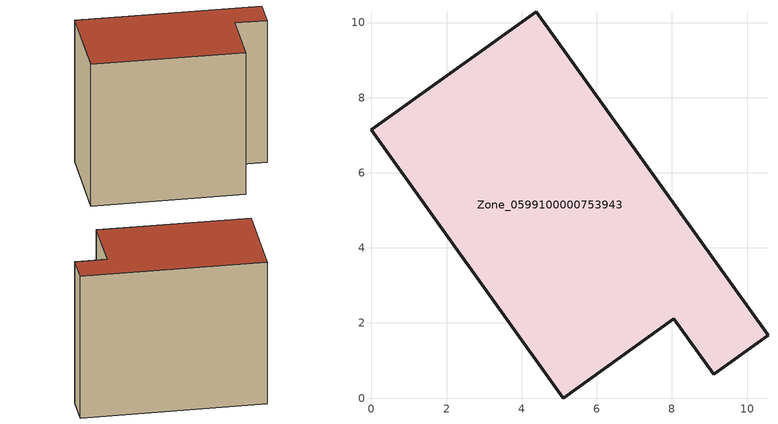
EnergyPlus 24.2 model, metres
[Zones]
Zone_0599100000753943
 floor ground (C_G): 0,7.14 4.39,10.28 10.56,1.67 9.11,0.63 8.05,2.11 5.11,0 z0
 wall outside (C_F): 4.39,10.28 0,7.14 5.11,0 8.05,2.11 9.11,0.63 10.56,1.67 4.39,10.28 z0:8.94
 roof outside (C_R): 10.56,1.67 4.39,10.28 0,7.14 5.11,0 8.05,2.11 9.11,0.63 z8.94
[BUILDING]
Pand.0599100000753943: North Axis=0; Terrain=City; Loads Convergence Tolerance Value=0.04; Temperature Convergence Tolerance Value=0.4; Solar Distribution=FullExterior; Maximum Number of Warmup Days=25; Minimum Number of Warmup Days=1
[Site:Location]
Rotterdam.The.Hague.AP_ZH_NLD Design_Conditions: Latitude=51.96; Longitude=4.45; Time Zone=1; Elevation=-4.5
[SITE:GROUNDTEMPERATURE:BUILDINGSURFACE]
18, 18, 18, 18, 18, 18, 18, 18, 18, 18, 18, 18
[MATERIAL] Thermal Absorptance=0.9; Solar Absorptance=0.7; Visible Absorptance=0.7
Name | Roughness | Thickness | Conductivity | Density | Specific Heat
G.TI.2006-2014 | MediumSmooth | 0.15 | 0.06 | 540 | 1210
F.TI.2006-2014 | Rough | 0.3 | 0.12 | 1920 | 840
R.TI.2006-2014 | MediumRough | 0.2 | 0.08 | 1500 | 1000
[CONSTRUCTION]
C_G: G.TI.2006-2014
C_F: F.TI.2006-2014
C_R: R.TI.2006-2014
[ZONE]
Zone_0599100000753943: Type=1; Multiplier=1; Ceiling Height=Autocalculate; Volume=Autocalculate; Floor Area=autocalculate; Part of Total Floor Area=Yes
[ZONEINFILTRATION:DESIGNFLOWRATE]
Infil_Zone_0599100000753943: Zone or ZoneList or Space or SpaceList=Zone_0599100000753943; Schedule=AlwaysOn; Design Flow Rate Calculation Method=Flow/Area; Flow Rate per Floor Area=0.0015; Constant Term Coefficient=1; Temperature Term Coefficient=0; Velocity Term Coefficient=0; Velocity Squared Term Coefficient=0
[HVACTEMPLATE:ZONE:IDEALLOADSAIRSYSTEM]
Zone_0599100000753943: Maximum Heating Supply Air Temperature=50; Minimum Cooling Supply Air Temperature=13; Maximum Heating Supply Air Humidity Ratio=0.0156; Minimum Cooling Supply Air Humidity Ratio=0.0077; Heating Limit=NoLimit; Cooling Limit=NoLimit; Dehumidification Control Type=ConstantSensibleHeatRatio; Cooling Sensible Heat Ratio=0.7; Dehumidification Setpoint=60; Humidification Control Type=None; Humidification Setpoint=30; Outdoor Air Method=None; Outdoor Air Flow Rate per Person=0.00944; Outdoor Air Flow Rate per Zone Floor Area=0; Outdoor Air Flow Rate per Zone=0; Demand Controlled Ventilation Type=None; Outdoor Air Economizer Type=NoEconomizer; Heat Recovery Type=None; Sensible Heat Recovery Effectiveness=0.7; Latent Heat Recovery Effectiveness=0.65
[ZONECONTROL:THERMOSTAT]
ThermostatControl_Zone_0599100000753943: Zone or ZoneList=Zone_0599100000753943; Control Type Schedule=DualSetpointControlType; Control 1=Thermostat_Zone_0599100000753943; Temperature Difference Between Cutout And Setpoint=0
[THERMOSTATSETPOINT:DUALSETPOINT]
Thermostat_Zone_0599100000753943: Heating Setpoint Temperature Schedule=HeatingSetpoint_Zone_0599100000753943; Cooling Setpoint Temperature Schedule=CoolingSetpoint_Zone_0599100000753943
[SCHEDULE:COMPACT]
HeatingSetpoint_Zone_0599100000753943: Through: 12/31, For: AllDays, Until: 24:00, 21
CoolingSetpoint_Zone_0599100000753943: Through: 12/31, For: AllDays, Until: 24:00, 24
DualSetpointControlType: Through: 12/31, For: AllDays, Until: 24:00, 4
AlwaysOn: Through: 12/31, For: AllDays, Until: 24:00, 1
